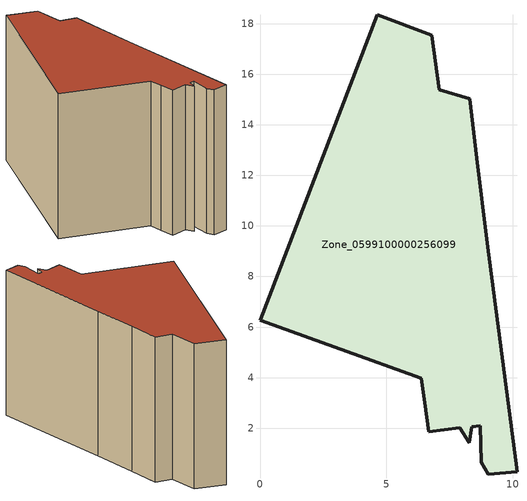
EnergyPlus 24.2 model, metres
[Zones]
Zone_0599100000256099
 floor ground (C_G): 8.74,0.65 8.7,2.1 8.37,2.07 8.26,1.43 7.91,2.01 6.67,1.87 6.51,3.01 6.37,3.97 0,6.28 4.63,18.35 6.79,17.53 7.08,15.38 8.3,15.03 8.57,12.67 8.98,9.31 10.16,0.28 9.03,0.18 z0
 wall outside (C_F): 8.57,12.67 8.3,15.03 7.08,15.38 6.79,17.53 4.63,18.35 0,6.28 6.37,3.97 6.51,3.01 6.67,1.87 7.91,2.01 8.26,1.43 8.37,2.07 8.7,2.1 8.74,0.65 9.03,0.18 10.16,0.28 8.98,9.31 8.57,12.67 z0:11.29
 roof outside (C_R): 9.03,0.18 10.16,0.28 8.98,9.31 8.57,12.67 8.3,15.03 7.08,15.38 6.79,17.53 4.63,18.35 0,6.28 6.37,3.97 6.51,3.01 6.67,1.87 7.91,2.01 8.26,1.43 8.37,2.07 8.7,2.1 8.74,0.65 z11.29
[BUILDING]
Pand.0599100000256099: North Axis=0; Terrain=City; Loads Convergence Tolerance Value=0.04; Temperature Convergence Tolerance Value=0.4; Solar Distribution=FullExterior; Maximum Number of Warmup Days=25; Minimum Number of Warmup Days=1
[Site:Location]
Rotterdam.The.Hague.AP_ZH_NLD Design_Conditions: Latitude=51.96; Longitude=4.45; Time Zone=1; Elevation=-4.5
[SITE:GROUNDTEMPERATURE:BUILDINGSURFACE]
18, 18, 18, 18, 18, 18, 18, 18, 18, 18, 18, 18
[MATERIAL] Thermal Absorptance=0.9; Solar Absorptance=0.7; Visible Absorptance=0.7
Name | Roughness | Thickness | Conductivity | Density | Specific Heat
G.TI.1946 | MediumSmooth | 0.15 | 1 | 540 | 1210
F.TI.1946 | Rough | 0.3 | 0.857143 | 1920 | 840
R.TI.1946 | MediumRough | 0.2 | 0.1 | 1500 | 1000
[CONSTRUCTION]
C_G: G.TI.1946
C_F: F.TI.1946
C_R: R.TI.1946
[ZONE]
Zone_0599100000256099: Type=1; Multiplier=1; Ceiling Height=Autocalculate; Volume=Autocalculate; Floor Area=autocalculate; Part of Total Floor Area=Yes
[ZONEINFILTRATION:DESIGNFLOWRATE]
Infil_Zone_0599100000256099: Zone or ZoneList or Space or SpaceList=Zone_0599100000256099; Schedule=AlwaysOn; Design Flow Rate Calculation Method=Flow/Area; Flow Rate per Floor Area=0.003; Constant Term Coefficient=1; Temperature Term Coefficient=0; Velocity Term Coefficient=0; Velocity Squared Term Coefficient=0
[HVACTEMPLATE:ZONE:IDEALLOADSAIRSYSTEM]
Zone_0599100000256099: Maximum Heating Supply Air Temperature=50; Minimum Cooling Supply Air Temperature=13; Maximum Heating Supply Air Humidity Ratio=0.0156; Minimum Cooling Supply Air Humidity Ratio=0.0077; Heating Limit=NoLimit; Cooling Limit=NoLimit; Dehumidification Control Type=ConstantSensibleHeatRatio; Cooling Sensible Heat Ratio=0.7; Dehumidification Setpoint=60; Humidification Control Type=None; Humidification Setpoint=30; Outdoor Air Method=None; Outdoor Air Flow Rate per Person=0.00944; Outdoor Air Flow Rate per Zone Floor Area=0; Outdoor Air Flow Rate per Zone=0; Demand Controlled Ventilation Type=None; Outdoor Air Economizer Type=NoEconomizer; Heat Recovery Type=None; Sensible Heat Recovery Effectiveness=0.7; Latent Heat Recovery Effectiveness=0.65
[ZONECONTROL:THERMOSTAT]
ThermostatControl_Zone_0599100000256099: Zone or ZoneList=Zone_0599100000256099; Control Type Schedule=DualSetpointControlType; Control 1=Thermostat_Zone_0599100000256099; Temperature Difference Between Cutout And Setpoint=0
[THERMOSTATSETPOINT:DUALSETPOINT]
Thermostat_Zone_0599100000256099: Heating Setpoint Temperature Schedule=HeatingSetpoint_Zone_0599100000256099; Cooling Setpoint Temperature Schedule=CoolingSetpoint_Zone_0599100000256099
[SCHEDULE:COMPACT]
HeatingSetpoint_Zone_0599100000256099: Through: 12/31, For: AllDays, Until: 24:00, 21
CoolingSetpoint_Zone_0599100000256099: Through: 12/31, For: AllDays, Until: 24:00, 24
DualSetpointControlType: Through: 12/31, For: AllDays, Until: 24:00, 4
AlwaysOn: Through: 12/31, For: AllDays, Until: 24:00, 1
